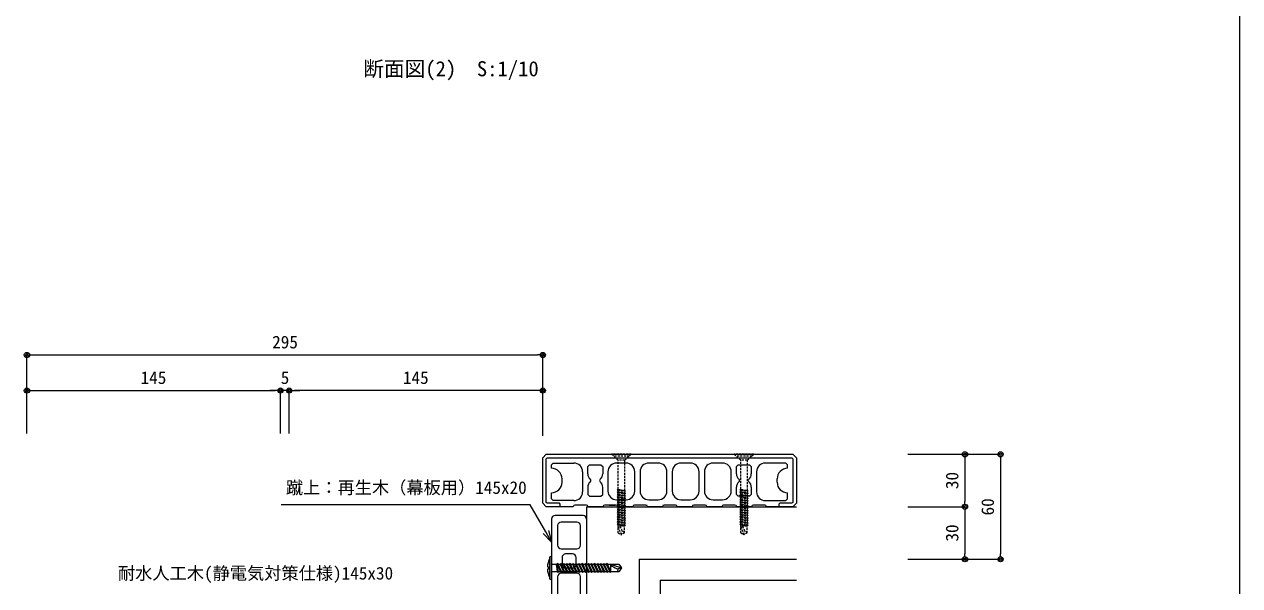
# Model space of a CAD drawing. Units: millimetres on the paper. Extents: x -401 to 401, y -279 to 279.
# Drawn here: x 169 to 400.7, y -107 to 0 of the extents above; entities that cross this region are included whole.
import ezdxf
from ezdxf.enums import TextEntityAlignment as Align

# ---------------------------------------------------------------- set-up
doc = ezdxf.new("R2010")
doc.units = ezdxf.units.MM
doc.linetypes.add('DASHED1', pattern=[1.8, 1.2, -0.6])
for name, color, linetype, lineweight in [('0-2_0-A12-寸法_目地', 5, 'Continuous', 9), ('0-3_0', 7, 'Continuous', 9), ('0-5_A-E02-仕上中線', 6, 'Continuous', 9), ('0-6_A-E01-仕上太線', 4, 'Continuous', 9), ('0-7_A-B03-文字_書込_小', 7, 'Continuous', 9), ('0-9_A-C05-見え掛り_細線', 1, 'Continuous', 9), ('0-A_A-D09-金物_鋼材', 1, 'DASHED1', 9), ('0-F_0-A01-枠A', 4, 'Continuous', 9)]:
    doc.layers.add(name, color=color, linetype=linetype, lineweight=lineweight)
doc.styles.add('ＭＳ ゴシック', font='')
doc.styles.get('ＭＳ ゴシック').set_extended_font_data('MS Gothic')

# ---------------------------------------------------------------- blocks, each defined once
blk = doc.blocks.new('A$C74522BEF')
at = {"layer": '0-3_0', "linetype": 'DASHED1'}
for p, q in [((-1.85, -3.3), (-5.652, 0)), ((5.652, 0), (-5.652, 0)), ((1.85, -3.3), (5.652, 0)), ((4.5, -1), (-4.5, -1)), ((1.85, -3.3), (-1.85, -3.3)), ((-1.846, -19.921), (-1.846, -3.3)), ((1.854, -3.3), (1.854, -20.626)), ((-1.844, -19.921), (-2.394, -20.239)), ((2.406, -20.944), (-2.394, -20.239)), ((-2.394, -20.239), (-1.844, -20.556)), ((-1.844, -19.921), (1.856, -20.627)), ((-1.844, -20.556), (1.856, -21.262)), ((-1.844, -21.333), (-1.844, -20.556)), ((2.406, -20.944), (1.856, -20.627)), ((-1.844, -21.333), (-2.394, -21.65)), ((-2.394, -21.65), (-1.844, -21.967)), ((2.406, -22.355), (-2.394, -21.65)), ((2.406, -23.767), (-2.394, -23.061)), ((-1.844, -24.154), (-2.393, -24.472)), ((-2.393, -24.472), (-1.843, -24.79)), ((2.407, -25.178), (-2.393, -24.472)), ((-1.843, -25.565), (-2.393, -25.883)), ((2.407, -26.589), (-2.393, -25.883)), ((-2.393, -25.883), (-1.843, -26.2)), ((-1.843, -26.976), (-2.393, -27.294)), ((2.407, -28), (-2.393, -27.294)), ((-2.393, -27.294), (-1.842, -27.611)), ((-1.844, -21.333), (1.856, -22.038)), ((-1.844, -21.967), (1.856, -22.673)), ((-1.844, -22.743), (-1.844, -21.967)), ((-1.844, -22.743), (1.856, -23.449)), ((-1.844, -24.154), (-1.844, -23.378)), ((-1.844, -23.378), (1.856, -24.084)), ((-1.844, -24.154), (1.856, -24.86)), ((-1.843, -24.79), (1.856, -25.495)), ((-1.843, -25.565), (-1.843, -24.79)), ((-1.843, -25.565), (1.857, -26.271)), ((-1.843, -26.976), (-1.843, -26.2)), ((-1.843, -26.2), (1.857, -26.906)), ((-1.843, -26.976), (1.857, -27.682)), ((-1.842, -28.388), (-1.842, -27.611)), ((-1.842, -27.611), (1.857, -28.317)), ((2.406, -20.944), (1.856, -21.262)), ((1.856, -21.262), (1.856, -22.038)), ((2.406, -22.355), (1.856, -22.038)), ((2.406, -22.355), (1.856, -22.673)), ((1.856, -22.673), (1.856, -23.449)), ((2.406, -23.767), (1.856, -23.449)), ((2.406, -23.767), (1.856, -24.084)), ((1.856, -24.084), (1.856, -24.86)), ((2.407, -25.178), (1.856, -24.86)), ((2.407, -25.178), (1.856, -25.495)), ((1.856, -25.495), (1.856, -26.271)), ((2.407, -26.589), (1.857, -26.271)), ((2.407, -26.589), (1.857, -26.906)), ((1.857, -26.906), (1.857, -27.682)), ((2.407, -28), (1.857, -27.682)), ((-1.842, -28.388), (-2.392, -28.705)), ((2.407, -29.411), (-2.392, -28.705)), ((-2.392, -28.705), (-1.842, -29.023)), ((-1.842, -29.799), (-2.392, -30.116)), ((2.408, -30.821), (-2.392, -30.116)), ((-2.392, -30.116), (-1.842, -30.433)), ((-1.842, -31.21), (-2.392, -31.527)), ((2.408, -32.233), (-2.392, -31.527)), ((-2.392, -31.527), (-1.842, -31.845)), ((-1.842, -32.621), (-2.392, -32.938)), ((-2.392, -32.938), (-1.841, -33.256)), ((2.408, -33.644), (-2.392, -32.938)), ((-1.841, -34.032), (-2.391, -34.349)), ((2.409, -35.055), (-2.391, -34.349)), ((-2.391, -34.349), (-1.841, -34.667)), ((-1.842, -28.388), (1.858, -29.093)), ((-1.842, -29.023), (1.858, -29.728)), ((-1.842, -29.799), (-1.842, -29.023)), ((-1.842, -29.799), (1.858, -30.504)), ((-1.842, -31.21), (-1.842, -30.433)), ((-1.842, -30.433), (1.858, -31.139)), ((-1.842, -31.21), (1.858, -31.915)), ((-1.842, -32.621), (-1.842, -31.845)), ((-1.842, -31.845), (1.858, -32.55)), ((-1.842, -32.621), (1.858, -33.326)), ((-1.841, -33.256), (1.858, -33.961)), ((-1.841, -34.032), (-1.841, -33.256)), ((-1.841, -34.032), (1.859, -34.737)), ((-1.841, -34.667), (1.859, -35.372)), ((-1.841, -35.443), (-1.841, -34.667)), ((2.407, -28), (1.857, -28.317)), ((1.857, -28.317), (1.857, -29.093)), ((2.407, -29.411), (1.858, -29.093)), ((2.407, -29.411), (1.858, -29.728)), ((1.858, -29.728), (1.858, -30.504)), ((2.408, -30.821), (1.858, -30.504)), ((2.408, -30.821), (1.858, -31.139)), ((1.858, -31.139), (1.858, -31.915)), ((2.408, -32.233), (1.858, -31.915)), ((2.408, -32.233), (1.858, -32.55)), ((1.858, -32.55), (1.858, -33.326)), ((2.408, -33.644), (1.858, -33.326)), ((2.408, -33.644), (1.858, -33.961)), ((1.858, -33.961), (1.858, -34.737)), ((2.409, -35.055), (1.859, -34.737)), ((-1.841, -35.443), (-2.391, -35.76)), ((2.409, -36.466), (-2.391, -35.76)), ((-2.391, -35.76), (-1.841, -36.078)), ((-1.841, -36.854), (-2.39, -37.172)), ((-2.39, -37.172), (-1.84, -37.489)), ((2.409, -37.877), (-2.39, -37.172)), ((-1.84, -38.265), (-2.39, -38.582)), ((-2.39, -38.582), (-1.84, -38.9)), ((2.409, -39.288), (-2.39, -38.582)), ((-1.84, -39.676), (-2.39, -39.993)), ((2.41, -40.699), (-2.39, -39.993)), ((-2.39, -39.993), (-1.84, -40.311)), ((-1.841, -35.443), (1.859, -36.148)), ((-1.841, -36.854), (-1.841, -36.078)), ((-1.841, -36.078), (1.859, -36.783)), ((-1.841, -36.854), (1.859, -37.559)), ((-1.84, -37.489), (1.859, -38.194)), ((-1.84, -38.265), (-1.84, -37.489)), ((-1.84, -38.265), (1.86, -38.97)), ((-1.84, -38.9), (1.86, -39.606)), ((-1.84, -39.676), (-1.84, -38.9)), ((-1.84, -39.676), (1.86, -40.382)), ((-1.84, -40.311), (1.86, -41.016)), ((-1.84, -41), (-1.84, -40.311)), ((-1.84, -44.938), (-1.84, -41)), ((1.86, -41), (-1.84, -41)), ((0, -46), (-1.84, -41)), ((2.409, -35.055), (1.859, -35.372)), ((1.859, -35.372), (1.859, -36.148)), ((2.409, -36.466), (1.859, -36.148)), ((2.409, -36.466), (1.859, -36.783)), ((1.859, -36.783), (1.859, -37.559)), ((2.409, -37.877), (1.859, -37.559)), ((2.409, -37.877), (1.859, -38.194)), ((1.859, -38.194), (1.859, -38.97)), ((2.409, -39.288), (1.86, -38.97)), ((2.409, -39.288), (1.86, -39.606)), ((1.86, -41), (1.86, -39.606)), ((2.41, -40.699), (1.86, -40.382)), ((2.41, -40.699), (1.86, -41.016)), ((1.86, -44.926), (1.86, -41)), ((-1.84, -44.938), (0, -46)), ((0, -46), (0.388, -43.888)), ((1.86, -44.926), (0, -46))]:
    blk.add_line(p, q, dxfattribs=at)
blk.add_lwpolyline([(-1.844, -22.743), (-2.394, -23.061), (-1.844, -23.378)], dxfattribs=at)
for centre, radius, start, end in [((-2.83, -44.067), 3.223, 3.19049, 72.11377), ((0, -46), 2.148, 30.0074, 79.57974)]:
    blk.add_arc(centre, radius, start, end, dxfattribs=at)
blk = doc.blocks.new('_Dot')
at = {"layer": '0-3_0'}
blk.add_line((-0.5, 0), (-1, 0), dxfattribs=at)
for radius in [0.5, 0.25]:
    blk.add_circle((0, 0), radius, dxfattribs=at)
blk = doc.blocks.new('_Open30')
at = {"layer": '0-3_0'}
blk.add_line((0, 0), (-1, 0), dxfattribs=at)
blk.add_lwpolyline([(-1, 0.2679), (0, 0), (-1, -0.2679)], dxfattribs=at)
blk = doc.blocks.new('DJ-1000-2')
at = {"layer": '0-3_0'}
for p, q in [((0, 18), (0, 2)), ((2, 20), (143, 20)), ((3.75, 14.5), (3.75, 5.5)), ((17, 16.5), (5.75, 16.5)), ((19, 5.5), (19, 14.5)), ((28, 14), (24, 14)), ((33, 14.5), (33, 5.5)), ((55.5, 16.5), (35, 16.5)), ((57.5, 5.5), (57.5, 14.5)), ((60.5, 14.5), (60.5, 5.5)), ((82.5, 16.5), (62.5, 16.5)), ((84.5, 5.5), (84.5, 14.5)), ((87.5, 5.5), (87.5, 14.5)), ((89.5, 16.5), (110, 16.5)), ((112, 14.5), (112, 5.5)), ((117, 14), (121, 14)), ((126, 5.5), (126, 14.5)), ((128, 16.5), (139.25, 16.5)), ((141.25, 14.5), (141.25, 5.5)), ((145, 18), (145, 2)), ((22, 12), (22, 8)), ((30, 8), (30, 12)), ((115, 8), (115, 12)), ((123, 12), (123, 8)), ((2, 0), (143, 0)), ((5.75, 3.5), (17, 3.5)), ((24, 6), (28, 6)), ((35, 3.5), (55.5, 3.5)), ((62.5, 3.5), (82.5, 3.5)), ((110, 3.5), (89.5, 3.5)), ((121, 6), (117, 6)), ((139.25, 3.5), (128, 3.5))]:
    blk.add_line(p, q, dxfattribs=at)
for centre, start, end in [((2, 18), 90, 180), ((5.75, 14.5), 90, 180), ((17, 14.5), 0, 90), ((24, 12), 90, 180), ((28, 12), 0, 90), ((35, 14.5), 90, 180), ((55.5, 14.5), 0, 90), ((62.5, 14.5), 90, 180), ((82.5, 14.5), 0, 90), ((89.5, 14.5), 90, 180), ((110, 14.5), 0, 90), ((117, 12), 90, 180), ((121, 12), 0, 90), ((128, 14.5), 90, 180), ((139.25, 14.5), 0, 90), ((143, 18), 0, 90), ((24, 8), 180, 270), ((28, 8), 270, 0), ((117, 8), 180, 270), ((121, 8), 270, 0), ((2, 2), 180, 270), ((5.75, 5.5), 180, 270), ((17, 5.5), 270, 0), ((35, 5.5), 180, 270), ((55.5, 5.5), 270, 0), ((62.5, 5.5), 180, 270), ((82.5, 5.5), 270, 0), ((89.5, 5.5), 180, 270), ((110, 5.5), 270, 0), ((128, 5.5), 180, 270), ((139.25, 5.5), 270, 0), ((143, 2), 270, 0)]:
    blk.add_arc(centre, 2, start, end, dxfattribs=at)
blk = doc.blocks.new('DK-2020-V1 S')
at = {"layer": '0-3_0'}
for p, q in [((5, 24), (6, 25)), ((6, 25), (17.75, 25)), ((47.625, 25), (42.25, 25)), ((66, 25), (60.625, 25)), ((84.375, 25), (79, 25)), ((102.75, 25), (97.375, 25)), ((11, 14), (11, 16)), ((22.75, 20), (22.75, 8.5)), ((37.25, 20), (37.25, 9)), ((52.625, 9), (52.625, 20)), ((55.625, 20), (55.625, 9)), ((71, 9), (71, 20)), ((74, 20), (74, 9)), ((89.375, 9), (89.375, 20)), ((92.375, 20), (92.375, 9)), ((107.75, 9), (107.75, 20)), ((122.25, 20), (122.25, 8.5)), ((134, 14), (134, 16)), ((24.896, 1), (18.396, 1)), ((34.396, 0), (25.896, 0)), ((41.896, 1), (35.396, 1)), ((38.176, 1), (41.396, 1)), ((42.25, 4), (47.625, 4)), ((51.396, 0), (42.896, 0)), ((58.896, 1), (52.396, 1)), ((68.396, 0), (59.896, 0)), ((60.625, 4), (66, 4)), ((75.896, 1), (69.396, 1)), ((85.396, 0), (76.896, 0)), ((79, 4), (84.375, 4)), ((92.896, 1), (86.396, 1)), ((102.396, 0), (93.896, 0)), ((97.375, 4), (102.75, 4)), ((109.896, 1), (103.396, 1)), ((119.396, 0), (110.896, 0)), ((126.896, 1), (120.396, 1))]:
    blk.add_line(p, q, dxfattribs=at)
for points in [[(17.396, 0), (2, 0), (0, 2), (0, 28), (2, 30), (143, 30), (145, 28)], [(10, 0), (10, 1.5), (9.5, 2), (2.5, 2), (2, 2.5), (2, 27.5), (2.5, 28), (142.5, 28), (143, 27.5), (143, 2.5), (142.5, 2), (135.5, 2), (135, 1.5), (135, 0)], [(145, 28), (145, 2), (143, 0), (127.896, 0)], [(5, 22), (5, 24), (6, 25)], [(25.75, 18.842), (25.75, 23), (26.75, 24), (33.25, 24), (34.25, 23), (34.25, 18.842)], [(110.75, 18.842), (110.75, 23), (111.75, 24), (118.25, 24), (119.25, 23), (119.25, 18.842)], [(140, 22), (140, 24), (139, 25), (127.25, 25)], [(140, 24), (139, 25), (140, 24)], [(17.75, 3.5), (6, 3.5), (5, 4.5), (6, 3.5), (5, 4.5), (5, 8)], [(25.75, 11.158), (25.75, 7), (26.75, 6), (33.25, 6), (34.25, 7), (34.25, 11.158)], [(119.25, 11.158), (119.25, 7), (118.25, 6), (111.75, 6), (110.75, 7), (110.75, 11.158)], [(127.25, 3.5), (139, 3.5), (140, 4.5), (139, 3.5), (140, 4.5), (140, 8)], [(38.03, 1), (41.16, 1), (38.288, 1)], [(46.536, 4), (42.625, 4), (46.536, 4)]]:
    blk.add_lwpolyline(points, dxfattribs=at)
for centre, radius, start, end in [((5, 16), 6, 0, 90), ((17.75, 20), 5, 0, 90), ((42.25, 20), 5, 90, 180), ((47.625, 20), 5, 0, 90), ((60.625, 20), 5, 90, 180), ((66, 20), 5, 0, 90), ((79, 20), 5, 90, 180), ((84.375, 20), 5, 0, 90), ((97.375, 20), 5, 90, 180), ((102.75, 20), 5, 0, 90), ((127.25, 20), 5, 90, 180), ((140, 16), 6, 90, 180), ((5, 14), 6, 270, 0), ((29.75, 18.842), 4, 180, 230.20819), ((29.75, 11.158), 4, 129.79182, 180), ((26.55, 15), 1, 309.79181, 50.20816), ((33.45, 15), 1, 129.79185, 230.20821), ((30.25, 18.842), 4, 309.79181, 0), ((30.25, 11.158), 4, 0, 50.20817), ((114.75, 18.842), 4, 180, 230.20819), ((114.75, 11.158), 4, 129.79184, 180), ((111.55, 15), 1, 309.79179, 50.20815), ((118.45, 15), 1, 129.79184, 230.20819), ((115.25, 18.842), 4, 309.79179, 0), ((115.25, 11.158), 4, 0, 50.20818), ((140, 14), 6, 180, 270), ((17.75, 8.5), 5, 270, 0), ((42.25, 9), 5, 180, 270), ((47.625, 9), 5, 270, 0), ((60.625, 9), 5, 180, 270), ((66, 9), 5, 270, 0), ((79, 9), 5, 180, 270), ((84.375, 9), 5, 270, 0), ((97.375, 9), 5, 180, 270), ((102.75, 9), 5, 270, 0), ((127.25, 8.5), 5, 180, 270), ((18.396, 0), 1, 90, 180), ((24.896, 0), 1, 0, 90), ((35.396, 0), 1, 90, 180), ((41.896, 0), 1, 0, 90), ((52.396, 0), 1, 90, 180), ((58.896, 0), 1, 0, 90), ((69.396, 0), 1, 90, 180), ((75.896, 0), 1, 0, 90), ((86.396, 0), 1, 90, 180), ((92.896, 0), 1, 0, 90), ((103.396, 0), 1, 90, 180), ((109.896, 0), 1, 0, 90), ((120.396, 0), 1, 90, 180), ((126.896, 0), 1, 0, 90)]:
    blk.add_arc(centre, radius, start, end, dxfattribs=at)
blk = doc.blocks.new('A$C422D0B0D')
at = {"layer": '0-3_0'}
for p, q in [((-1.25, 5.938), (-1.25, -5.938)), ((0, -5.938), (0, 5.938)), ((0, 2.094), (3.081, 2.094)), ((2.625, 2.094), (3.507, -2.625)), ((3.933, -2.094), (2.625, 2.094)), ((2.625, 2.094), (3.26, -2.094)), ((3.507, 2.625), (5.271, -2.625)), ((3.753, 2.094), (4.845, 2.094)), ((5.271, 2.625), (7.035, -2.625)), ((5.517, 2.094), (6.609, 2.094)), ((7.035, 2.625), (8.799, -2.625)), ((7.281, 2.094), (8.373, 2.094)), ((8.799, 2.625), (10.562, -2.625)), ((9.045, 2.094), (10.137, 2.094)), ((10.562, 2.625), (12.326, -2.625)), ((10.809, 2.094), (11.901, 2.094)), ((12.326, 2.625), (14.09, -2.625)), ((12.573, 2.094), (13.665, 2.094)), ((14.09, 2.625), (15.854, -2.625)), ((14.337, 2.094), (15.429, 2.094)), ((15.854, 2.625), (17.618, -2.625)), ((16.101, 2.094), (17.192, 2.094)), ((17.618, 2.625), (19.382, -2.625)), ((17.865, 2.094), (18.956, 2.094)), ((19.382, 2.625), (21.146, -2.625)), ((19.628, 2.094), (20.72, 2.094)), ((21.146, 2.625), (22.91, -2.625)), ((21.392, 2.094), (22.484, 2.094)), ((22.91, 2.625), (24.674, -2.625)), ((23.156, 2.094), (24.248, 2.094)), ((24.674, 2.625), (26.437, -2.625)), ((24.92, 2.094), (26.012, 2.094)), ((26.437, 2.625), (28.201, -2.625)), ((26.684, 2.094), (27.776, 2.094)), ((28.201, 2.625), (29.965, -2.625)), ((28.448, 2.094), (29.54, 2.094)), ((29.965, 2.625), (31.729, -2.625)), ((30.212, 2.094), (31.304, 2.094)), ((31.729, 2.625), (33.493, -2.625)), ((31.976, 2.094), (33.75, 2.094)), ((33.75, 2.156), (33.75, -1.73)), ((-1.75, -0.625), (-2.359, -0.625)), ((0, -2.094), (3.26, -2.094)), ((3.26, -2.094), (3.507, -2.625)), ((3.507, -2.625), (3.933, -2.094)), ((3.933, -2.094), (5.024, -2.094)), ((5.696, -2.094), (6.788, -2.094)), ((7.46, -2.094), (8.552, -2.094)), ((9.224, -2.094), (10.316, -2.094)), ((10.988, -2.094), (12.08, -2.094)), ((12.752, -2.094), (13.844, -2.094)), ((14.516, -2.094), (15.608, -2.094)), ((16.28, -2.094), (17.372, -2.094)), ((18.044, -2.094), (19.135, -2.094)), ((19.808, -2.094), (20.899, -2.094)), ((21.571, -2.094), (22.663, -2.094)), ((23.335, -2.094), (24.427, -2.094)), ((25.099, -2.094), (26.191, -2.094)), ((26.863, -2.094), (27.955, -2.094)), ((28.627, -2.094), (29.719, -2.094)), ((30.391, -2.094), (31.483, -2.094)), ((32.155, -2.094), (33.247, -2.094))]:
    blk.add_line(p, q, dxfattribs=at)
for points in [[(-2.359, 0.625), (-1.75, 0.625), (-1.75, -0.625)], [(33.75, 2.156), (40, 0), (38.189, -0.485)], [(33.75, 2.156), (38.433, 2.156), (40, 0), (38.433, -2.156), (33.869, -2.156)]]:
    blk.add_lwpolyline(points, dxfattribs=at)
for points in [[(3.507, 2.625), (3.081, 2.094), (5.271, -2.625), (5.696, -2.094)], [(5.271, 2.625), (4.845, 2.094), (7.035, -2.625), (7.46, -2.094)], [(7.035, 2.625), (6.609, 2.094), (8.799, -2.625), (9.224, -2.094)], [(8.799, 2.625), (8.373, 2.094), (10.562, -2.625), (10.988, -2.094)], [(10.562, 2.625), (10.137, 2.094), (12.326, -2.625), (12.752, -2.094)], [(12.326, 2.625), (11.901, 2.094), (14.09, -2.625), (14.516, -2.094)], [(14.09, 2.625), (13.665, 2.094), (15.854, -2.625), (16.28, -2.094)], [(15.854, 2.625), (15.429, 2.094), (17.618, -2.625), (18.044, -2.094)], [(17.618, 2.625), (17.192, 2.094), (19.382, -2.625), (19.808, -2.094)], [(19.382, 2.625), (18.956, 2.094), (21.146, -2.625), (21.571, -2.094)], [(21.146, 2.625), (20.72, 2.094), (22.91, -2.625), (23.335, -2.094)], [(22.91, 2.625), (22.484, 2.094), (24.674, -2.625), (25.099, -2.094)], [(24.674, 2.625), (24.248, 2.094), (26.437, -2.625), (26.863, -2.094)], [(26.437, 2.625), (26.012, 2.094), (28.201, -2.625), (28.627, -2.094)], [(28.201, 2.625), (27.776, 2.094), (29.965, -2.625), (30.391, -2.094)], [(29.965, 2.625), (29.54, 2.094), (31.729, -2.625), (32.155, -2.094)], [(31.729, 2.625), (31.304, 2.094), (33.493, -2.625), (33.919, -2.094)]]:
    blk.add_lwpolyline(points, close=True, dxfattribs=at)
for centre, radius, start, end in [((10.125, 0), 12.5, 155.50535, 177.13402), ((-0.625, 5.938), 0.625, 0, 180), ((35.509, 2.598), 1.813, 194.09472, 238.18048), ((41.332, 11.983), 12.859, 238.18048, 255.84982), ((10.125, 0), 12.5, 182.86598, 204.49465), ((-0.625, -5.938), 0.625, 180, 0), ((38.74, -1.258), 0.949, 125.51497, 251.13447)]:
    blk.add_arc(centre, radius, start, end, dxfattribs=at)

msp = doc.modelspace()

# ---------------------------------------------------------------- linework, layer by layer
at = {"layer": '0-2_0-A12-寸法_目地'}
for p, q in [((169.494, -77.977), (169.494, -63.036)), ((170.494, -63.036), (266.827, -63.036)), ((267.827, -77.977), (267.827, -63.036)), ((169.494, -77.977), (169.494, -69.824)), ((170.494, -69.824), (216.827, -69.824)), ((216.827, -69.824), (215.827, -69.824)), ((217.827, -77.977), (217.827, -69.824)), ((217.827, -77.977), (217.827, -69.824)), ((219.494, -69.824), (217.827, -69.824)), ((219.494, -77.977), (219.494, -69.824)), ((219.494, -77.977), (219.494, -69.824)), ((266.827, -69.824), (220.494, -69.824)), ((220.494, -69.824), (221.494, -69.824)), ((267.827, -78.424), (267.827, -69.824)), ((337.412, -81.976), (355.086, -81.976)), ((337.412, -81.977), (348.298, -81.977)), ((348.298, -82.977), (348.298, -90.976)), ((355.086, -82.976), (355.086, -100.976)), ((337.412, -91.976), (348.298, -91.976)), ((337.412, -91.976), (348.298, -91.976)), ((348.298, -92.976), (348.298, -100.976)), ((337.412, -101.976), (355.086, -101.976)), ((337.412, -101.976), (348.298, -101.976))]:
    msp.add_line(p, q, dxfattribs=at)
at = {"layer": '0-5_A-E02-仕上中線'}
for p, q in [((286.193, -101.976), (286.193, -151.977)), ((286.193, -101.976), (316.161, -101.976)), ((290.193, -105.976), (290.193, -155.977)), ((290.193, -105.976), (316.161, -105.976))]:
    msp.add_line(p, q, dxfattribs=at)
at = {"layer": '0-7_A-B03-文字_書込_小'}
msp.add_lwpolyline([(268.381, -96.773), (265.392, -91.606), (217.948, -91.606)], dxfattribs=at)
at = {"layer": '0-9_A-C05-見え掛り_細線'}
for q in [(316.161, -91.976), (276.161, -141.977)]:
    msp.add_line((276.161, -91.976), q, dxfattribs=at)
at = {"layer": '0-F_0-A01-枠A'}
msp.add_line((400.667, -278.667), (400.667, 278.667), dxfattribs=at)

# ---------------------------------------------------------------- block references
at = {"layer": '0-2_0-A12-寸法_目地'}
for p, rotation in [((169.494, -63.036), 180), ((169.494, -69.824), 180), ((219.494, -69.824), 180), ((219.494, -69.824), 180), ((348.298, -81.977), 90), ((355.086, -81.976), 90), ((348.298, -91.976), 270), ((348.298, -91.976), 90), ((348.298, -101.976), 270), ((355.086, -101.976), 270)]:
    msp.add_blockref('_Dot', p, dxfattribs=dict(at, rotation=rotation))
for p in [(267.827, -63.036), (217.827, -69.824), (217.827, -69.824), (267.827, -69.824)]:
    msp.add_blockref('_Dot', p, dxfattribs=at)
at = {"layer": '0-6_A-E01-仕上太線', "xscale": 0.3333333, "yscale": 0.3333333}
msp.add_blockref('DK-2020-V1 S', (267.827, -91.976), dxfattribs=at)
at = {"layer": '0-6_A-E01-仕上太線', "xscale": 0.3333333, "yscale": 0.3333333, "rotation": 270}
msp.add_blockref('DJ-1000-2', (269.494, -93.643), dxfattribs=at)
at = {"layer": '0-7_A-B03-文字_書込_小', "xscale": 2.222222, "yscale": 2.222222, "rotation": 300.04983}
msp.add_blockref('_Open30', (269.494, -98.696), dxfattribs=at)
at = {"layer": '0-A_A-D09-金物_鋼材', "xscale": 0.3333333, "yscale": 0.3333333}
for name, p in [('A$C74522BEF', (282.807, -81.977)), ('A$C74522BEF', (306.161, -81.977)), ('A$C422D0B0D', (269.494, -103.644))]:
    msp.add_blockref(name, p, dxfattribs=at)

# ---------------------------------------------------------------- texts
at = {"layer": '0-2_0-A12-寸法_目地', "style": 'ＭＳ ゴシック'}
for s, p in [('295', (216.242, -62.499)), ('145', (191.16, -69.287)), ('5', (217.874, -69.287)), ('145', (241.16, -69.287))]:
    msp.add_text(s, height=2.405, dxfattribs=at).set_placement(p, align=Align.BOTTOM_LEFT)
for s, p in [('30', (347.761, -88.608)), ('60', (354.549, -93.627)), ('30', (347.761, -98.608))]:
    msp.add_text(s, height=2.405, rotation=90, dxfattribs=at).set_placement(p, align=Align.BOTTOM_LEFT)
at = {"layer": '0-7_A-B03-文字_書込_小', "style": 'ＭＳ ゴシック'}
for s, height, p in [('断面図(2)\u3000S:1/10', 2.889, (233.605, -10.781)), ('蹴上：再生木（幕板用）145x20', 2.405, (218.858, -90.243)), ('耐水人工木(静電気対策仕様)145x30', 2.405, (186.847, -106.568))]:
    msp.add_text(s, height=height, dxfattribs=at).set_placement(p, align=Align.BOTTOM_LEFT)

doc.saveas('drawing.dxf')
